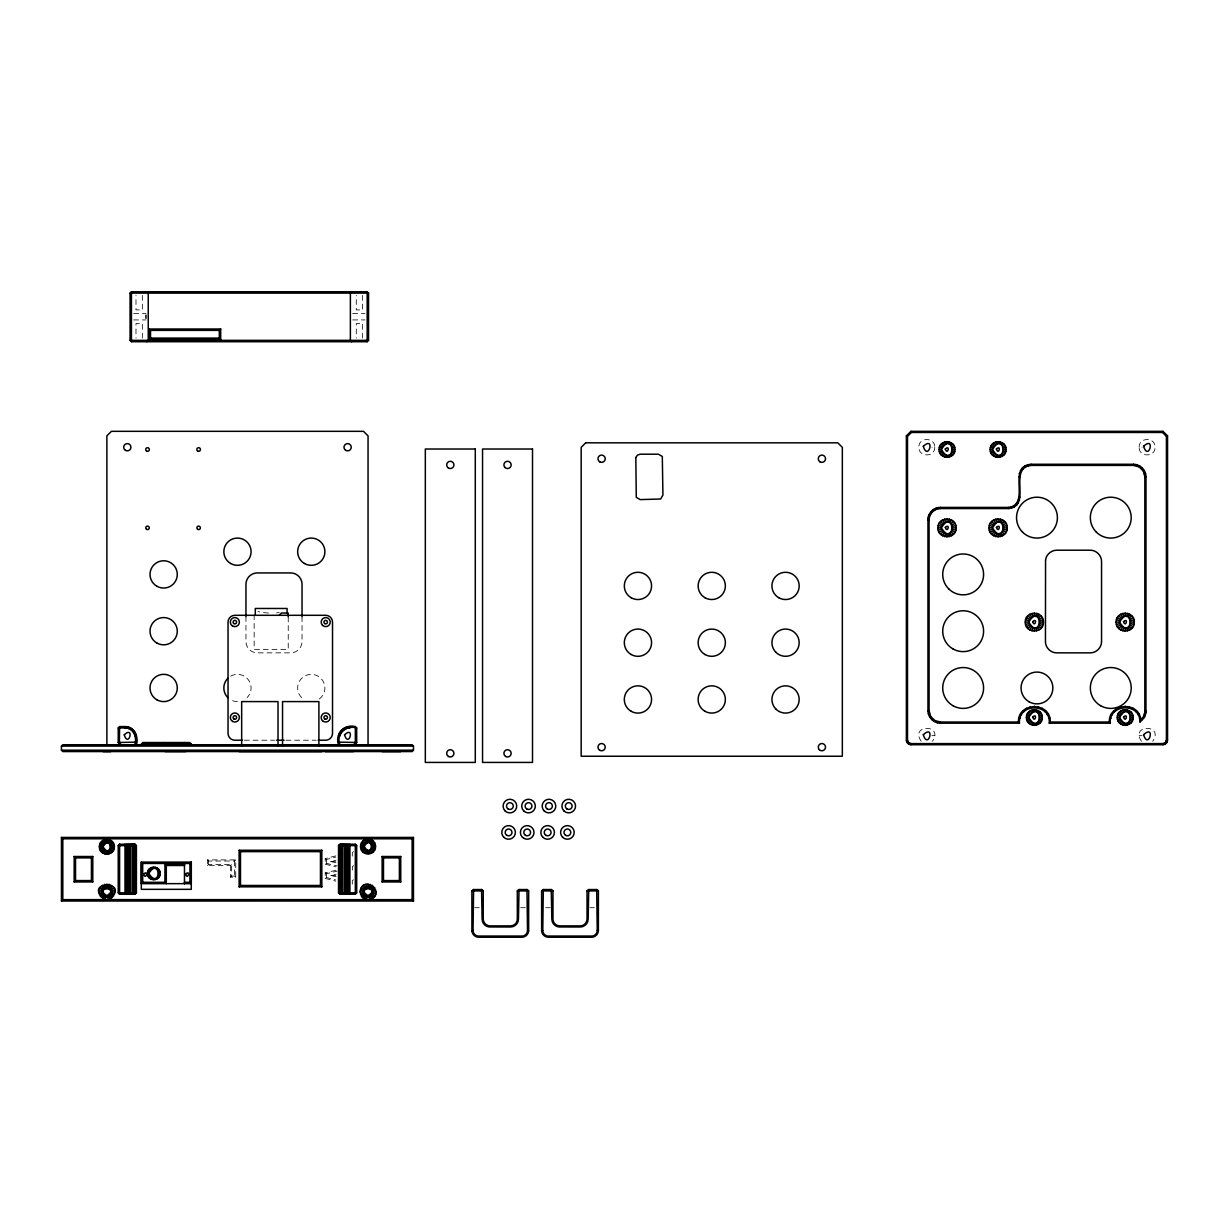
<?xml version="1.0" encoding="UTF-8"?>
<svg xmlns="http://www.w3.org/2000/svg" width="1229" height="1229" viewBox="0 0 1229 1229"><rect width="100%" height="100%" fill="white"/><g stroke="black" fill="none" stroke-linecap="round" stroke-linejoin="round"><path stroke-width="0.75" stroke-dasharray="5 3.75" d="M934.762 447.233C935.146 457.449 918.478 457.449 918.862 447.233C918.478 437.017 935.146 437.017 934.762 447.233L931.889 447.233M921.197 741.287C909.414 724.035 944.225 724.035 932.427 741.287M1139.16 447.233C1138.776 437.017 1155.444 437.017 1155.06 447.233C1155.444 457.449 1138.776 457.449 1139.16 447.233L1142.033 447.233M1141.495 741.287C1129.712 724.035 1164.508 724.035 1152.725 741.287M353.414 851.482L352.293 852.926L352.293 856.306L353.414 857.212M207.455 865.631L208.592 864.494L231.62 864.494L231.62 876.062L230.484 877.199L235.722 877.199L235.722 859.901L207.455 859.901L207.455 865.631L230.484 865.631L231.62 864.494M207.455 859.901L208.592 861.037L234.585 861.037L235.722 859.901M353.491 865.677L352.354 866.583L352.354 870.531L353.491 871.438M353.414 879.749L352.293 880.64L352.293 884.173L353.414 885.633M335.809 855.906L325.239 858.549L325.239 864.217L326.376 863.326L337.13 865.953M335.932 870.286L325.239 872.851L325.239 878.428L326.376 877.537L335.625 879.903M325.239 858.549L326.376 859.44L335.625 857.12M325.239 872.851L326.376 873.742L337.13 871.177M335.993 862.758L330.54 861.498L335.978 860.192M336.132 876.723L330.739 875.417L336.147 874.188M330.54 861.498L335.486 861.483M133.608 313.564L145.974 313.564M352.646 313.564L365.013 313.564M133.608 319.924L145.974 319.924M352.646 319.924L365.013 319.924M931.889 735.664L934.762 735.664M1139.16 735.664L1142.033 735.664M244.325 740.211L274.605 740.211M285.958 740.211L316.237 740.211M231.62 876.062L234.585 876.062L235.722 877.199M474.717 907.709L479.218 907.709M520.666 907.709L525.321 907.709M545.645 907.709L550.146 907.709M589.859 907.709L594.36 907.709M330.739 875.417L335.717 875.447M325.239 864.217L335.932 866.829M325.239 878.428L335.809 881.132M362.632 295.39L362.632 309.923L356.272 309.923L356.272 295.39M362.632 338.083L362.632 323.55L356.272 323.55L356.272 338.083M326.376 859.44L326.376 863.326M326.376 873.742L326.376 877.537M302.042 616.712L302.042 641.507A11.353 11.353 0 0 1 290.689 652.86L257.307 652.86A11.353 11.353 0 0 1 245.954 641.507L245.954 616.712M288.231 616.85L288.231 649.358L254.157 649.358L254.157 615.299M234.585 861.037L234.585 876.062M230.484 865.631L230.484 877.199M208.592 861.037L208.592 864.494M142.349 295.39L142.349 309.923L135.989 309.923L135.989 295.39M142.349 338.083L142.349 323.55L135.989 323.55L135.989 338.083M279.213 612.534A58.301 58.301 0 0 1 276.556 612.841M268.506 613.025A58.301 58.301 0 0 1 257.89 611.55M301.643 697.611A13.627 13.627 0 0 1 302.518 677.532A13.627 13.627 0 0 1 322.428 680.159A13.627 13.627 0 0 1 318.081 699.777M230.653 676.165A13.627 13.627 0 0 1 247.09 697.611M237.458 701.59A13.627 13.627 0 0 1 230.653 699.777"/><path stroke-width="1.5" d="M141.32 883.651L141.32 862.082L191.278 862.082L191.278 883.651L141.32 883.651L142.687 882.299L142.687 863.449L141.32 862.082L141.32 889.335L191.278 889.335L191.278 862.082L189.927 863.449L142.687 863.449M184.473 864.125L184.473 865.493L166.299 865.493L164.932 864.125L184.473 864.125L184.473 883.651L184.473 882.299L189.927 882.299L191.278 883.651M184.473 743.898L191.278 743.898L191.278 744.805L189.927 742.531L142.687 742.531L141.32 744.805L141.32 743.898L184.473 743.898L184.473 742.531M473.595 889.55L473.042 930.783A5.669 5.669 0 0 0 477.989 936.052L522.571 936.052A5.669 5.669 0 0 0 527.518 930.783L526.964 889.55M528.654 930.86L528.67 890.917L527.302 889.55L518.684 889.55L517.317 890.917L517.317 919.077A6.821 6.821 0 0 1 510.496 925.883L490.064 925.883A6.821 6.821 0 0 1 483.243 919.077L483.243 890.917L481.891 889.55L473.257 889.55L471.89 890.917L471.905 930.86A6.821 6.821 0 0 0 478.711 937.235L521.864 937.235A6.821 6.821 0 0 0 528.654 930.86L527.518 930.43M543.31 889.55L542.772 930.783A5.669 5.669 0 0 0 547.719 936.052L592.286 936.052A5.669 5.669 0 0 0 597.248 930.783L596.695 889.55M598.385 930.86L598.4 890.917L597.033 889.55L588.399 889.55L587.032 890.917L587.032 919.077A6.821 6.821 0 0 1 580.226 925.883L559.779 925.883A6.821 6.821 0 0 1 552.973 919.077L552.973 890.917L551.606 889.55L542.972 889.55L541.62 890.917L541.636 930.86A6.821 6.821 0 0 0 548.426 937.235L591.579 937.235A6.821 6.821 0 0 0 598.385 930.86L597.248 930.43M1139.944 721.976L1143.538 716.507L1144.829 712.19L1144.844 476.76L1143.323 471.076L1139.16 466.928L1133.476 465.407L1031.285 465.407C1007.181 467.85 1032.667 506.102 1008.579 508.545L940.446 508.545C934.378 508.422 928.955 513.845 929.078 519.913L929.078 710.685L930.599 716.353L934.762 720.517L940.446 722.037L1018.457 722.037L1019.455 723.174C1017.796 702.819 1050.918 702.819 1049.259 723.174L1110.294 723.174C1108.512 703.618 1140.451 702.343 1139.944 721.976L1144.537 717.06L1145.966 712.282L1145.981 476.683C1145.996 470.046 1140.189 464.239 1133.553 464.27L1031.208 464.27C1006.121 466.052 1031.515 504.274 1008.502 507.423L940.4 507.423C933.748 507.3 927.818 513.215 927.956 519.867L927.956 710.761C927.926 717.383 933.733 723.19 940.369 723.174L1019.455 723.174M125.035 726.585L119.597 726.585L119.367 744.743L118.23 742.47L118.23 727.937L125.005 727.937L125.035 726.585C134.099 726.354 139.015 736.77 136.404 744.743M125.005 894.205L125.005 844.246M349.912 844.246L349.912 894.205M910.919 744.743L1163.003 744.743L1166.213 743.422L1167.55 740.211L1167.55 435.88L1163.003 431.333L910.919 431.333L906.372 435.88L906.372 740.211L907.709 743.422L910.919 744.743L910.996 743.606L1162.926 743.606L1165.415 742.608L1166.413 740.135L1166.413 436.341L1162.542 432.47L911.38 432.47L907.509 436.341L907.509 740.135L908.508 742.608L910.996 743.606M940.369 723.174L940.446 722.037M1133.476 465.407L1133.553 464.27M125.005 727.937L126.188 728.014L126.341 726.646M126.188 894.205L126.188 844.246M348.729 844.246L348.729 894.205M99.38 846.781C98.996 837.149 114.727 837.133 114.374 846.766C114.743 856.383 99.027 856.398 99.38 846.781L103.006 846.781C112.423 831.925 112.453 861.606 103.006 846.781M413.466 837.425L412.114 838.792L412.114 899.659L413.466 901.026L412.114 899.659L104.818 899.613C81.099 880.241 132.64 880.241 108.935 899.613L106.877 895.68C92.467 886.539 121.272 886.539 106.877 895.68L104.818 899.613L62.817 899.659L61.45 901.026L61.45 837.425L413.466 837.425L413.466 901.026L61.45 901.026M147.465 873.435C147.157 865.247 160.507 865.247 160.2 873.435C160.507 881.623 147.157 881.623 147.465 873.435L148.832 873.435C161.03 892.638 161.03 854.232 148.832 873.435M360.558 846.504C360.189 836.872 375.905 836.872 375.536 846.504C375.905 856.137 360.189 856.137 360.558 846.504L364.183 846.504C373.616 831.664 373.601 861.345 364.183 846.504M360.097 891.931C362.171 873.635 387.243 892.884 370.098 899.613L368.055 895.68C353.645 886.539 382.449 886.539 368.055 895.68L365.996 899.613L362.432 897.554L360.097 891.931L364.306 891.931M939.079 449.507C938.695 439.291 955.363 439.291 954.979 449.507C955.363 459.707 938.695 459.707 939.079 449.507L941.353 449.507C955.21 427.677 955.21 471.321 941.353 449.507M937.942 527.856C937.497 516.18 956.546 516.18 956.116 527.856C956.546 539.531 937.497 539.531 937.942 527.856L941.353 527.856C955.21 506.041 955.21 549.686 941.353 527.856M990.175 449.507C989.791 439.291 1006.459 439.291 1006.075 449.507C1006.459 459.707 989.791 459.707 990.175 449.507L992.448 449.507C1006.305 427.677 1006.305 471.321 992.448 449.507M989.038 527.856C988.608 516.18 1007.657 516.18 1007.212 527.856C1007.657 539.531 988.608 539.531 989.038 527.856L992.448 527.856C1006.305 506.041 1006.305 549.686 992.448 527.856M1025.278 622.104C1024.832 610.444 1043.882 610.444 1043.436 622.104C1043.882 633.78 1024.832 633.78 1025.278 622.104L1028.688 622.104C1042.53 600.29 1042.53 643.935 1028.688 622.104M1018.457 722.037C1017.689 701.621 1051.025 701.621 1050.257 722.037L1049.259 723.174M1026.415 717.49C1026.031 707.289 1042.699 707.289 1042.315 717.49C1042.699 727.706 1026.031 727.706 1026.415 717.49L1028.688 717.49C1042.53 695.675 1042.53 739.32 1028.688 717.49M1116.116 622.104C1115.671 610.444 1134.736 610.444 1134.29 622.104C1134.736 633.78 1115.671 633.78 1116.116 622.104L1119.527 622.104C1133.384 600.29 1133.384 643.935 1119.527 622.104M1110.294 723.174L1109.311 722.037C1108.404 703.065 1139.145 700.807 1140.804 719.733M1117.253 717.49C1116.869 707.289 1133.537 707.289 1133.153 717.49C1133.537 727.706 1116.869 727.706 1117.253 717.49L1119.527 717.49C1133.384 695.675 1133.384 739.32 1119.527 717.49M119.367 845.598L119.597 844.246L135.036 844.246L136.404 845.598L136.404 892.838L135.036 894.205L119.597 894.205L118.23 892.838L118.23 845.598L119.597 844.246L120.888 845.598M127.34 894.205L127.34 844.246M347.592 844.246L347.592 894.205M118.23 742.47L136.404 742.147L135.036 744.743C136.696 738.368 134.668 729.657 127.34 728.198L127.632 726.877M104.941 854.017L105.878 850.499M107.86 843.033L108.797 839.53M366.104 853.74L367.041 850.238M369.053 842.771L369.99 839.269M104.818 899.613L105.909 895.557M107.845 888.321L108.935 884.25M152.181 879.595L152.534 878.259M155.131 868.611L155.484 867.275M365.996 899.613L367.072 895.557M369.023 888.321L370.098 884.25M944.963 457.188L945.562 454.991M948.496 444.022L949.08 441.825M944.671 536.627L945.562 533.34M948.496 522.371L949.372 519.084M909.737 744.59L910.044 743.484M996.074 457.188L996.658 454.991M999.592 444.022L1000.191 441.825M937.205 722.76L937.497 721.653M995.782 536.627L996.658 533.34M999.592 522.371L1000.483 519.084M1032.007 630.876L1032.882 627.589M1035.832 616.62L1036.708 613.332M1032.299 725.171L1032.882 722.975M1035.832 712.006L1036.416 709.809M1038.182 707.781L1038.474 706.675M1136.426 465.791L1136.717 464.685M1122.845 630.876L1123.736 627.589M1126.67 616.62L1127.561 613.332M1123.152 725.171L1123.736 722.975M1126.67 712.006L1127.254 709.809M1129.021 707.781L1129.313 706.675M338.528 744.743C334.549 733.851 344.673 723.727 355.335 726.585L356.687 727.937L356.687 742.47L355.55 744.743M355.335 726.585L355.335 742.147L354.029 744.743L356.687 742.47L338.528 742.147L339.88 744.743C335.701 733.744 346.455 724.772 356.687 727.937M128.446 894.205L128.446 844.246M346.486 844.246L346.486 894.205M128.446 728.52L128.891 727.23M519.022 889.55L518.454 919.092A7.927 7.927 0 0 1 510.542 927.004L489.065 926.958A7.942 7.942 0 0 1 482.106 919.092L481.553 889.55M588.737 889.55L588.169 919.092A7.927 7.927 0 0 1 580.257 927.004L558.796 926.958A7.942 7.942 0 0 1 551.836 919.092L551.268 889.55M1162.542 432.47L1163.003 431.333M129.506 894.205L129.506 844.246M345.41 844.246L345.41 894.205M129.506 728.966L130.105 727.737M130.52 894.205L130.52 844.246M344.397 844.246L344.397 894.205M103.128 853.264L104.941 850.115M108.797 843.417L110.61 840.283M364.306 853.003L366.119 849.854M369.975 843.171L371.788 840.021M102.898 898.814L105.003 895.188M108.751 888.69L110.84 885.049M150.645 878.95L151.336 877.767M156.329 869.103L157.02 867.92M364.076 898.814L366.181 895.188M369.929 888.69L372.018 885.049M943.058 456.389L944.195 454.423M949.863 444.591L951 442.624M942.489 535.721L944.195 532.771M949.863 522.939L951.569 519.99M994.153 456.389L995.29 454.423M1000.959 444.591L1002.096 442.624M993.585 535.721L995.29 532.771M1000.959 522.939L1002.664 519.99M908.646 744.144L909.214 743.146M934.194 721.5L934.762 720.517M1029.81 629.97L1031.515 627.02M1037.199 617.188L1038.904 614.239M1139.16 466.928L1139.729 465.929M1030.378 724.373L1031.515 722.406M1037.199 712.574L1038.336 710.608M1041.731 709.256L1042.315 708.273M1120.664 629.97L1122.369 627.02M1128.038 617.188L1129.743 614.239M1121.232 724.373L1122.369 722.406M1128.038 712.574L1129.174 710.608M1132.585 709.256L1133.153 708.273M131.457 894.205L132.317 892.838L132.317 845.598L131.457 844.246M343.459 844.246L342.614 845.598L342.614 892.838L343.459 894.205M130.52 729.519L131.242 728.367M132.317 894.205L133.285 892.838L133.285 845.598L132.317 844.246M342.599 844.246L341.631 845.598L341.631 892.838L342.599 894.205M133.085 894.205L134.161 892.838L134.161 845.598L133.085 844.246M341.831 844.246L340.771 845.598L340.771 892.838L341.831 894.205M131.457 730.195L132.317 729.135M133.746 894.205L134.913 892.838M341.17 844.246L340.003 845.598L340.003 892.838L341.17 894.205M134.314 894.205L135.543 892.838L135.543 845.598L134.314 844.246M340.617 844.246L339.373 845.598L339.373 892.838L340.617 894.205M134.744 894.205L136.035 892.838L136.035 845.598L134.744 844.246M340.172 844.246L338.881 845.598L338.881 892.838L340.172 894.205M101.577 852.081L104.142 849.5M109.596 844.031L112.162 841.466M362.755 851.805L365.32 849.239M370.774 843.785L373.355 841.204M130.074 293.116L131.442 291.765L367.179 291.765L368.546 293.116L368.546 340.356L367.179 341.723L131.442 341.723L130.074 340.356L130.074 293.116L368.546 293.116M146.881 341.723L148.248 340.356L148.248 293.116L146.881 291.765M149.155 339.45L150.522 338.083L219.33 338.083L220.698 339.45L220.698 329.003L149.155 329.003L149.155 339.45L220.698 339.45M149.155 329.003L150.522 330.371L219.33 330.371L220.698 329.003M351.74 291.765L350.373 293.116L350.373 340.356L351.74 341.723M61.45 746.111L62.817 744.743L412.114 744.743L413.466 746.111L413.466 750.197L412.114 751.564L62.817 751.564L61.45 750.197L61.45 746.111L413.466 746.111M118.23 727.937L119.597 726.585M279.137 615.299L281.41 613.025L288.231 613.025L288.231 616.85M92.789 881.946L91.422 880.578L91.422 857.873L92.789 856.505L74.17 856.505L74.17 881.946L92.789 881.946L92.789 856.505M74.17 881.946L75.537 880.578L75.537 857.873L74.17 856.505M101.254 897.554L104.219 894.589M109.519 889.289L112.5 886.309M149.323 877.936L150.307 876.968M157.373 869.902L158.341 868.934M239.117 886.831L240.485 885.464L320.462 885.464L321.829 886.831L321.829 850.268L239.117 850.268L239.117 886.831L321.829 886.831M239.117 850.268L240.485 851.636L320.462 851.636L321.829 850.268M356.687 892.838L355.335 894.205L339.88 894.205L338.528 892.838L338.528 845.598L339.88 844.246L355.335 844.246L356.687 845.598L356.687 892.838L338.528 892.838M400.746 881.946L399.394 880.578L399.394 857.873L400.746 856.505L382.127 856.505L382.127 881.946L400.746 881.946L400.746 856.505M362.432 897.554L365.397 894.589M370.697 889.289L373.662 886.309M382.127 881.946L383.494 880.578L383.494 857.873L382.127 856.505M941.399 455.129L943.012 453.516M951.046 445.482L952.644 443.884M992.51 455.129L994.107 453.516M1002.142 445.482L1003.74 443.884M940.6 534.277L943.012 531.865M951.046 523.846L953.443 521.434M991.695 534.277L994.107 531.865M1002.142 523.846L1004.554 521.434M1141.511 468.725L1142.325 467.911M907.709 743.422L908.508 742.608M931.597 719.518L932.412 718.704M1027.936 628.526L1030.348 626.129M1038.367 618.095L1040.779 615.683M1118.774 628.526L1121.186 626.129M1129.221 618.095L1131.632 615.683M1028.734 723.113L1030.348 721.515M1038.367 713.481L1039.98 711.868M1044.788 711.606L1045.602 710.792M1119.588 723.113L1121.186 721.515M1129.221 713.481L1130.818 711.868M1135.627 711.606L1136.441 710.792M132.317 730.963L133.285 729.995M133.085 731.823L134.161 730.978M133.746 732.776L134.913 732.054M100.379 850.529L103.528 848.701M110.211 844.83L113.36 843.017M361.556 850.253L364.706 848.44M371.388 844.584L374.538 842.756M99.995 895.91L103.62 893.806M110.118 890.057L113.759 887.968M148.31 876.615L149.508 875.939M158.157 870.931L159.355 870.255M940.139 453.486L942.105 452.349M951.937 446.665L953.904 445.528M991.25 453.486L993.216 452.349M1003.048 446.665L1005.015 445.528M939.156 532.403L942.105 530.698M951.937 525.013L954.887 523.308M990.251 532.403L993.216 530.698M1003.048 525.013L1005.998 523.308M361.157 895.91L364.798 893.806M371.296 890.057L374.937 887.968M1143.323 471.076L1144.307 470.507M1026.492 626.652L1029.441 624.947M1039.273 619.262L1042.223 617.572M929.616 716.937L930.599 716.353M906.987 742.47L907.97 741.901M1117.33 626.652L1120.28 624.947M1130.127 619.262L1133.077 617.572M1027.475 721.469L1029.441 720.332M1039.273 714.648L1041.24 713.511M1047.139 714.663L1048.122 714.08M1118.313 721.469L1120.28 720.332M1130.127 714.648L1132.093 713.511M1137.977 714.663L1138.976 714.08M134.314 733.79L135.543 733.191M1166.413 436.341L1167.55 435.88M134.744 734.85L136.035 734.404M99.641 848.717L103.144 847.78M110.595 845.767L114.113 844.83M360.804 848.44L364.322 847.503M371.772 845.506L375.291 844.569M939.355 451.565L941.537 450.966M952.506 448.032L954.703 447.448M990.451 451.565L992.648 450.966M1003.617 448.032L1005.798 447.448M1144.445 473.826L1145.551 473.518M938.249 530.206L941.537 529.33M952.506 526.381L955.809 525.505M989.345 530.206L992.648 529.33M1003.617 526.381L1006.904 525.505M1025.585 624.455L1028.873 623.579M1039.842 620.645L1043.129 619.754M147.68 875.079L149.001 874.725M158.664 872.144L159.985 871.791M99.196 893.99L103.251 892.899M110.487 890.964L114.543 889.873M1116.424 624.455L1119.711 623.579M1130.68 620.645L1133.983 619.754M928.371 713.911L929.477 713.619M906.526 741.379L907.632 741.087M360.374 893.99L364.429 892.899M371.665 890.964L375.721 889.873M1026.676 719.549L1028.873 718.965M1039.842 716.031L1042.038 715.432M1048.614 718.212L1049.72 717.92M1117.53 719.549L1119.711 718.965M1130.68 716.031L1132.877 715.432M1139.452 718.212L1140.558 717.92M135.036 735.848L136.404 735.664M1144.844 476.76L1145.981 476.683M927.956 710.761L929.078 710.685M906.372 740.211L907.509 740.135M371.911 846.504L375.536 846.504M130.074 340.356L368.546 340.356M952.705 449.507L954.979 449.507M1003.801 449.507L1006.075 449.507M952.705 527.856L956.116 527.856M1003.801 527.856L1007.212 527.856M1040.041 622.104L1043.436 622.104M1130.88 622.104L1134.29 622.104M1040.041 717.49L1042.315 717.49M1130.88 717.49L1133.153 717.49M1050.257 722.037L1109.311 722.037M242.42 740.211L234.862 740.211A6.821 6.821 0 0 1 228.041 733.39L228.041 622.104A6.821 6.821 0 0 1 234.862 615.299L325.7 615.299A6.821 6.821 0 0 1 332.521 622.104L332.521 733.39A6.821 6.821 0 0 1 325.7 740.211L318.127 740.211M276.494 740.211L284.068 740.211M61.45 750.197L413.466 750.197M103.006 751.61L110.733 751.61M164.932 751.549L185.825 751.564M239.117 751.61L321.829 751.61M325.239 751.58L353.491 751.58M382.127 751.61L400.746 751.61M61.45 837.425L62.817 838.792L412.114 838.792M118.23 845.598L136.404 845.598M356.687 845.598L338.528 845.598L339.88 845.644M110.733 846.766L114.374 846.766M75.537 857.873L91.422 857.873M383.494 857.873L399.394 857.873M158.833 873.435L160.2 873.435M75.537 880.578L91.422 880.578M383.494 880.578L399.394 880.578M142.687 882.299L164.932 882.299L166.299 883.651L166.299 865.493M471.89 890.917L483.243 890.917M517.317 890.917L528.67 890.917M541.62 890.917L552.973 890.917M587.032 890.917L598.4 890.917M98.919 891.931L103.128 891.931M110.625 891.931L114.819 891.931M371.788 891.931L375.997 891.931M118.23 892.838L136.404 892.838M473.042 930.43L471.905 930.86M542.772 930.43L541.636 930.86M1144.844 710.685L1145.981 710.685M927.956 519.867L929.078 519.913M1018.795 476.683L1019.932 476.76M1018.795 497.115L1019.932 497.192M1166.413 740.135L1167.55 740.211M1144.829 712.19L1145.966 712.282M928.049 518.285L929.185 518.423M338.528 735.664L339.88 735.848M126.188 728.014L127.34 728.198M1144.614 713.696L1145.72 713.941M990.451 447.448L992.648 448.032M1003.617 450.966L1005.798 451.565M939.355 447.448L941.537 448.032M952.506 450.966L954.703 451.565M1019.21 473.518L1020.316 473.826M1018.442 499.834L1019.548 500.142M989.345 525.505L992.648 526.381M1003.617 529.33L1006.904 530.206M928.371 516.672L929.477 516.963M938.249 525.505L941.537 526.381M952.506 529.33L955.809 530.206M1116.424 619.754L1119.711 620.645M1130.68 623.579L1133.983 624.455M1025.585 619.754L1028.873 620.645M1039.842 623.579L1043.129 624.455M1117.53 715.432L1119.711 716.031M1130.68 718.965L1132.877 719.549M1109.848 717.92L1110.955 718.212M1166.29 741.087L1167.396 741.379M1026.676 715.432L1028.873 716.031M1039.842 718.965L1042.038 719.549M1019.01 717.92L1020.116 718.212M360.804 844.569L364.322 845.506M371.772 847.503L375.291 848.44M360.374 889.873L364.429 890.964M371.665 892.899L375.721 893.99M99.626 844.83L103.144 845.767M110.595 847.764L114.113 848.701M147.68 871.791L149.001 872.144M158.664 874.725L159.985 875.079M99.196 889.873L103.251 890.964M110.487 892.899L114.543 893.99M338.881 734.404L340.172 734.85M1144.168 715.14L1145.244 715.539M906.372 435.88L907.509 436.341M928.894 515.12L929.954 515.566M339.373 733.191L340.617 733.79M1143.538 716.507L1144.537 717.06M991.25 445.528L993.216 446.665M1003.048 452.349L1005.015 453.486M1020.454 470.507L1021.453 471.076M940.139 445.528L942.105 446.665M951.937 452.349L953.904 453.486M1017.412 502.308L1018.411 502.876M990.251 523.308L993.216 525.013M1003.048 530.698L1005.998 532.403M1117.33 617.572L1120.28 619.262M1130.127 624.947L1133.077 626.652M929.616 513.661L930.599 514.229M939.156 523.308L942.105 525.013M951.937 530.698L954.887 532.403M1026.492 617.572L1029.441 619.262M1039.273 624.947L1042.223 626.652M1118.313 713.511L1120.28 714.648M1130.127 720.332L1132.093 721.469M1165.952 741.901L1166.936 742.47M1111.431 714.08L1112.429 714.663M1027.475 713.511L1029.441 714.648M1039.273 720.332L1041.24 721.469M1020.592 714.08L1021.576 714.663M361.556 842.756L364.706 844.569M371.388 848.44L374.538 850.253M361.157 887.968L364.798 890.057M371.296 893.806L374.937 895.91M100.379 843.033L103.528 844.845M110.211 848.701L113.36 850.514M148.31 870.255L149.508 870.931M158.157 875.939L159.355 876.615M99.995 887.968L103.62 890.057M110.118 893.806L113.759 895.91M340.003 732.054L341.17 732.776M1142.724 717.782L1143.631 718.473M930.522 512.309L931.428 513M340.771 730.978L341.831 731.823M341.631 729.995L342.599 730.963M1022.451 467.911L1023.25 468.725M992.51 443.884L994.107 445.482M1002.142 453.516L1003.74 455.129M1015.799 504.412L1016.598 505.227M1118.774 615.683L1121.186 618.095M1129.221 626.129L1131.632 628.526M941.399 443.884L943.012 445.482M951.046 453.516L952.644 455.129M991.695 521.434L994.107 523.846M1002.142 531.865L1004.554 534.277M1141.726 718.934L1142.54 719.733M1165.415 742.608L1166.213 743.422M931.613 511.08L932.412 511.878M940.6 521.434L943.012 523.846M951.046 531.865L953.443 534.277M1027.936 615.683L1030.348 618.095M1038.367 626.129L1040.779 628.526M1119.588 711.868L1121.186 713.481M1129.221 721.515L1130.818 723.113M1113.966 710.792L1114.764 711.606M1028.734 711.868L1030.348 713.481M1038.367 721.515L1039.98 723.113M1023.112 710.792L1023.926 711.606M362.755 841.204L365.32 843.77M370.774 849.239L373.355 851.805M362.432 886.309L365.397 889.289M370.697 894.589L373.662 897.554M164.932 742.531L166.299 743.898M149.323 868.934L150.307 869.902M157.373 876.968L158.341 877.936M101.561 841.481L104.142 844.046M109.611 849.5L112.177 852.066M101.254 886.309L104.219 889.289M109.519 894.589L112.5 897.554M354.029 892.838L355.335 894.205L355.335 844.246L355.55 845.598M133.746 844.246L134.913 845.598M342.614 729.135L343.459 730.195M932.842 509.989L933.533 510.895M343.674 728.367L344.397 729.519M1120.664 614.239L1122.369 617.188M1128.038 627.02L1129.743 629.97M1025.032 465.929L1025.601 466.928M994.153 442.624L995.29 444.591M1000.959 454.423L1002.096 456.389M1164.708 743.146L1165.276 744.144M1013.679 506.041L1014.248 507.024M1121.232 710.608L1122.369 712.574M1128.038 722.406L1129.174 724.373M1117.253 708.273L1117.822 709.256M993.585 519.99L995.29 522.939M1000.959 532.771L1002.664 535.721M943.058 442.624L944.195 444.591M949.863 454.423L951 456.389M1029.81 614.239L1031.515 617.188M1037.199 627.02L1038.904 629.97M942.489 519.99L944.195 522.939M949.863 532.771L951.569 535.721M934.194 509.083L934.762 510.081M1030.378 710.608L1031.515 712.574M1037.199 722.406L1038.336 724.373M1026.415 708.273L1026.983 709.256M364.306 840.021L366.119 843.155M369.975 849.854L371.788 853.003M364.076 885.049L366.181 888.69M369.929 895.188L372.018 898.814M150.645 867.92L151.336 869.103M156.329 877.767L157.02 878.95M103.113 840.283L104.941 843.432M108.813 850.115L110.625 853.264M102.898 885.049L105.003 888.69M108.751 895.188L110.84 898.814M119.597 742.147L120.888 744.743M344.811 727.737L345.41 728.966M910.919 431.333L911.38 432.47M935.653 508.36L936.099 509.421M346.025 727.23L346.486 728.52M366.104 839.269L367.056 842.771M369.038 850.238L369.99 853.74M104.926 839.53L105.863 843.048M107.875 850.499L108.813 854.001M1163.894 743.484L1164.186 744.59M1122.845 613.332L1123.736 616.62M1126.67 627.589L1127.561 630.876M1123.152 709.809L1123.736 712.006M1126.67 722.975L1127.254 725.171M1121.094 706.675L1121.386 707.781M1028.043 464.685L1028.35 465.791M996.074 441.825L996.658 444.022M999.592 454.991L1000.191 457.188M1011.221 507.055L1011.513 508.161M1032.007 613.332L1032.882 616.62M1035.832 627.589L1036.708 630.876M995.782 519.084L996.658 522.371M999.592 533.34L1000.483 536.627M1032.299 709.809L1032.882 712.006M1035.832 722.975L1036.416 725.171M1030.24 706.675L1030.547 707.781M944.963 441.825L945.562 444.022M948.496 454.991L949.08 457.188M944.671 519.084L945.562 522.371M948.496 533.34L949.372 536.627M937.205 507.838L937.497 508.944M365.996 884.25L367.072 888.321M369.023 895.557L370.098 899.613M152.181 867.275L152.534 868.611M155.131 878.259L155.484 879.595M104.818 884.25L105.909 888.321M107.845 895.557L108.935 899.613M347.285 726.877L347.592 728.198M119.367 892.838L119.597 894.205L119.597 844.246M938.802 507.516L938.956 508.652M348.575 726.646L348.729 728.014M1162.926 743.606L1163.003 744.743M1031.208 464.27L1031.285 465.407M1008.502 507.423L1008.579 508.545M940.4 507.423L940.446 508.545M349.881 726.585L349.912 727.937M368.055 839.008L368.055 842.648M368.039 850.36L368.055 854.001M106.862 839.269L106.862 842.91M106.877 850.637L106.877 854.263M1125.196 613.025L1125.196 616.436M1125.196 627.789L1125.196 631.199M1125.196 706.137L1125.196 707.289M1125.196 709.548L1125.196 711.821M1125.196 723.174L1125.196 725.448M1034.357 613.025L1034.357 616.436M1034.357 627.789L1034.357 631.199M1034.357 706.137L1034.357 707.289M1034.357 709.548L1034.357 711.821M1034.357 723.174L1034.357 725.448M998.132 441.549L998.132 443.823M998.132 455.176L998.132 457.449M998.132 518.776L998.132 522.187M998.132 533.54L998.132 536.935M947.021 441.549L947.021 443.823M947.021 455.176L947.021 457.449M947.021 518.776L947.021 522.187M947.021 533.54L947.021 536.935M368.055 744.743L368.055 435.88L363.507 431.333L111.409 431.333L106.877 435.88L106.877 744.743M368.055 883.989L368.055 888.183M367.179 291.765L367.179 341.723M320.462 851.636L320.462 885.464M318.895 746.003L318.895 701.59L282.547 701.59L282.547 746.003M302.042 616.712L302.042 584.282A11.353 11.353 0 0 0 290.689 572.929L257.307 572.929A11.353 11.353 0 0 0 245.954 584.282L245.954 616.712M287.094 613.025L287.094 608.478L255.294 608.478L255.294 615.299M278.015 746.003L278.015 701.59L241.667 701.59L241.667 746.003M240.485 851.636L240.485 885.464M219.33 330.371L219.33 338.083M189.927 863.449L189.927 882.299M164.932 864.125L164.932 882.299M153.84 867.059L153.84 868.442M153.84 878.428L153.84 879.81M150.522 330.371L150.522 338.083M145.974 315.146L145.974 318.326M135.036 844.246L135.036 894.205M131.442 291.765L131.442 341.723M106.877 883.989L106.877 888.183M62.817 838.792L62.817 899.659M227.826 697.611A13.627 13.627 0 0 1 227.826 678.331M1045.556 560.086L1045.449 641.507C1045.326 647.575 1050.734 652.998 1056.802 652.86L1090.2 652.86C1096.268 652.998 1101.676 647.575 1101.553 641.507L1101.553 561.561C1101.676 555.493 1096.268 550.085 1090.2 550.208L1056.802 550.208C1051.271 550.131 1046.186 554.586 1045.556 560.086M124.237 734.834C128.569 748.645 134.898 725.049 124.237 734.834M143.532 874.096C145.759 881.039 148.939 869.21 143.532 874.096M185.548 874.096C187.776 881.039 190.956 869.21 185.548 874.096M344.535 734.834C348.867 748.645 355.196 725.049 344.535 734.834M635.823 457.557L636.269 497.33L640.201 499.604L660.649 499.005L662.923 495.072L662.308 456.451L658.375 454.192L640.201 454.192L637.436 455.129L635.823 457.557M923.302 446.296C928.248 462.073 935.484 435.097 923.302 446.296M945.27 449.031C947.498 455.974 950.662 444.13 945.27 449.031M945.331 527.41C947.482 534.108 950.539 522.678 945.331 527.41M923.302 734.727C928.248 750.504 935.484 723.528 923.302 734.727M996.366 449.031C998.593 455.974 1001.773 444.13 996.366 449.031M996.427 527.41C998.578 534.108 1001.65 522.678 996.427 527.41M1032.667 621.659C1034.818 628.357 1037.875 616.927 1032.667 621.659M1032.667 717.045C1034.818 723.743 1037.875 712.313 1032.667 717.045M1143.6 446.296C1148.547 462.073 1155.782 435.097 1143.6 446.296M1123.506 621.659C1125.656 628.357 1128.714 616.927 1123.506 621.659M1123.506 717.045C1125.656 723.743 1128.714 712.313 1123.506 717.045M1143.6 734.727C1148.547 750.504 1155.782 723.528 1143.6 734.727M585.695 442.824L581.163 447.371L581.163 756.234L842.341 756.234L842.341 447.371L837.794 442.824L585.695 442.824M475.285 449.015L425.326 449.015L425.326 762.426L475.285 762.426L475.285 449.015M532.51 449.015L482.551 449.015L482.551 762.426L532.51 762.426L532.51 449.015M948.696 588.86A20.447 20.447 0 0 0 982.893 579.704A20.447 20.447 0 0 0 957.867 554.663A20.447 20.447 0 0 0 948.696 588.86M952.936 648.897A20.447 20.447 0 0 0 983.584 631.199A20.447 20.447 0 0 0 952.936 613.486A20.447 20.447 0 0 0 952.936 648.897M952.936 705.676A20.447 20.447 0 0 0 983.584 687.963A20.447 20.447 0 0 0 952.936 670.266A20.447 20.447 0 0 0 952.936 705.676M1029.011 701.744A15.9 15.9 0 0 0 1052.854 687.963A15.9 15.9 0 0 0 1029.011 674.199A15.9 15.9 0 0 0 1029.011 701.744M1100.554 705.676A20.447 20.447 0 0 0 1131.218 687.963A20.447 20.447 0 0 0 1100.554 670.266A20.447 20.447 0 0 0 1100.554 705.676M1096.314 532.096A20.447 20.447 0 0 0 1130.511 522.924A20.447 20.447 0 0 0 1105.486 497.899A20.447 20.447 0 0 0 1096.314 532.096M1022.513 532.096A20.447 20.447 0 0 0 1056.71 522.924A20.447 20.447 0 0 0 1031.669 497.899A20.447 20.447 0 0 0 1022.513 532.096M448.493 468.065A3.641 3.641 0 0 0 453.931 464.915A3.641 3.641 0 0 0 448.493 461.766A3.641 3.641 0 0 0 448.493 468.065M448.493 756.496A3.641 3.641 0 0 0 453.931 753.346A3.641 3.641 0 0 0 448.493 750.197A3.641 3.641 0 0 0 448.493 756.496M562.59 837.241A6.821 6.821 0 0 0 573.989 834.184A6.821 6.821 0 0 0 565.632 825.842A6.821 6.821 0 0 0 562.59 837.241M565.693 835.367A3.41 3.41 0 0 0 570.809 832.417A3.41 3.41 0 0 0 565.693 829.467A3.41 3.41 0 0 0 565.693 835.367M542.819 837.241A6.821 6.821 0 0 0 554.218 834.184A6.821 6.821 0 0 0 545.876 825.842A6.821 6.821 0 0 0 542.819 837.241M545.937 835.367A3.41 3.41 0 0 0 551.053 832.417A3.41 3.41 0 0 0 545.937 829.467A3.41 3.41 0 0 0 545.937 835.367M523.8 838.316A6.821 6.821 0 0 0 534.016 832.417A6.821 6.821 0 0 0 523.8 826.518A6.821 6.821 0 0 0 523.8 838.316M525.505 835.367A3.41 3.41 0 0 0 530.605 832.417A3.41 3.41 0 0 0 525.505 829.467A3.41 3.41 0 0 0 525.505 835.367M503.767 837.241A6.821 6.821 0 0 0 515.166 834.184A6.821 6.821 0 0 0 506.824 825.842A6.821 6.821 0 0 0 503.767 837.241M506.87 835.367A3.41 3.41 0 0 0 511.986 832.417A3.41 3.41 0 0 0 506.87 829.467A3.41 3.41 0 0 0 506.87 835.367M563.911 810.894A6.821 6.821 0 0 0 575.31 807.837A6.821 6.821 0 0 0 566.968 799.495A6.821 6.821 0 0 0 563.911 810.894M567.03 809.02A3.41 3.41 0 0 0 572.13 806.07A3.41 3.41 0 0 0 567.03 803.121A3.41 3.41 0 0 0 567.03 809.02M544.155 810.894A6.821 6.821 0 0 0 555.554 807.837A6.821 6.821 0 0 0 547.212 799.495A6.821 6.821 0 0 0 544.155 810.894M547.258 809.02A3.41 3.41 0 0 0 552.374 806.07A3.41 3.41 0 0 0 547.258 803.121A3.41 3.41 0 0 0 547.258 809.02M523.708 810.894A6.821 6.821 0 0 0 535.107 807.837A6.821 6.821 0 0 0 526.765 799.495A6.821 6.821 0 0 0 523.708 810.894M526.826 809.02A3.41 3.41 0 0 0 531.942 806.07A3.41 3.41 0 0 0 526.826 803.121A3.41 3.41 0 0 0 526.826 809.02M505.088 810.894A6.821 6.821 0 0 0 516.487 807.837A6.821 6.821 0 0 0 508.145 799.495A6.821 6.821 0 0 0 505.088 810.894M508.207 809.02A3.41 3.41 0 0 0 513.307 806.07A3.41 3.41 0 0 0 508.207 803.121A3.41 3.41 0 0 0 508.207 809.02M599.783 461.874A3.641 3.641 0 0 0 605.236 458.724A3.641 3.641 0 0 0 599.783 455.575A3.641 3.641 0 0 0 599.783 461.874M820.081 461.874A3.641 3.641 0 0 0 825.535 458.724A3.641 3.641 0 0 0 820.081 455.575A3.641 3.641 0 0 0 820.081 461.874M599.783 750.304A3.641 3.641 0 0 0 605.236 747.155A3.641 3.641 0 0 0 599.783 744.006A3.641 3.641 0 0 0 599.783 750.304M819.328 749.721A3.641 3.641 0 0 0 825.412 748.092A3.641 3.641 0 0 0 820.957 743.653A3.641 3.641 0 0 0 819.328 749.721M631.122 597.709A13.627 13.627 0 0 0 651.57 585.91A13.627 13.627 0 0 0 631.122 574.112A13.627 13.627 0 0 0 631.122 597.709M631.122 654.489A13.627 13.627 0 0 0 651.57 642.69A13.627 13.627 0 0 0 631.122 630.892A13.627 13.627 0 0 0 631.122 654.489M631.122 711.268A13.627 13.627 0 0 0 651.57 699.47A13.627 13.627 0 0 0 631.122 687.656A13.627 13.627 0 0 0 631.122 711.268M775.929 709.102A13.627 13.627 0 0 0 798.712 702.988A13.627 13.627 0 0 0 782.028 686.304A13.627 13.627 0 0 0 775.929 709.102M775.929 652.322A13.627 13.627 0 0 0 798.712 646.208A13.627 13.627 0 0 0 782.028 629.525A13.627 13.627 0 0 0 775.929 652.322M778.74 597.709A13.627 13.627 0 0 0 799.188 585.91A13.627 13.627 0 0 0 778.74 574.112A13.627 13.627 0 0 0 778.74 597.709M704.939 597.709A13.627 13.627 0 0 0 725.371 585.91A13.627 13.627 0 0 0 704.939 574.112A13.627 13.627 0 0 0 704.939 597.709M704.939 654.489A13.627 13.627 0 0 0 725.371 642.69A13.627 13.627 0 0 0 704.939 630.892A13.627 13.627 0 0 0 704.939 654.489M704.939 711.268A13.627 13.627 0 0 0 725.371 699.47A13.627 13.627 0 0 0 704.939 687.656A13.627 13.627 0 0 0 704.939 711.268M504.965 467.481A3.641 3.641 0 0 0 511.049 465.852A3.641 3.641 0 0 0 506.594 461.397A3.641 3.641 0 0 0 504.965 467.481M505.718 756.496A3.641 3.641 0 0 0 511.172 753.346A3.641 3.641 0 0 0 505.718 750.197A3.641 3.641 0 0 0 505.718 756.496M232.588 626.037A4.547 4.547 0 0 0 239.394 622.104A4.547 4.547 0 0 0 232.588 618.172A4.547 4.547 0 0 0 232.588 626.037M322.49 625.315A4.547 4.547 0 0 0 330.094 623.287A4.547 4.547 0 0 0 324.533 617.726A4.547 4.547 0 0 0 322.49 625.315M232.588 721.423A4.547 4.547 0 0 0 239.394 717.49A4.547 4.547 0 0 0 232.588 713.557A4.547 4.547 0 0 0 232.588 721.423M322.49 720.701A4.547 4.547 0 0 0 330.094 718.673A4.547 4.547 0 0 0 324.533 713.112A4.547 4.547 0 0 0 322.49 720.701M125.496 450.382A3.641 3.641 0 0 0 130.95 447.233A3.641 3.641 0 0 0 125.496 444.084A3.641 3.641 0 0 0 125.496 450.382M345.795 450.382A3.641 3.641 0 0 0 351.248 447.233A3.641 3.641 0 0 0 345.795 444.084A3.641 3.641 0 0 0 345.795 450.382M146.62 451.074A1.813 1.813 0 0 0 149.339 449.507A1.813 1.813 0 0 0 146.62 447.924A1.813 1.813 0 0 0 146.62 451.074M197.715 451.074A1.813 1.813 0 0 0 200.435 449.507A1.813 1.813 0 0 0 197.715 447.924A1.813 1.813 0 0 0 197.715 451.074M156.836 586.218A13.627 13.627 0 0 0 177.283 574.419A13.627 13.627 0 0 0 156.836 562.605A13.627 13.627 0 0 0 156.836 586.218M156.836 642.997A13.627 13.627 0 0 0 177.283 631.199A13.627 13.627 0 0 0 156.836 619.385A13.627 13.627 0 0 0 156.836 642.997M156.836 699.777A13.627 13.627 0 0 0 177.283 687.963A13.627 13.627 0 0 0 156.836 676.165A13.627 13.627 0 0 0 156.836 699.777M304.454 563.496A13.627 13.627 0 0 0 324.902 551.698A13.627 13.627 0 0 0 304.454 539.9A13.627 13.627 0 0 0 304.454 563.496M230.653 563.496A13.627 13.627 0 0 0 251.085 551.698A13.627 13.627 0 0 0 230.653 539.9A13.627 13.627 0 0 0 230.653 563.496M197.746 529.376A1.751 1.751 0 0 0 200.373 527.856A1.751 1.751 0 0 0 197.746 526.335A1.751 1.751 0 0 0 197.746 529.376M146.65 529.376A1.751 1.751 0 0 0 149.277 527.856A1.751 1.751 0 0 0 146.65 526.335A1.751 1.751 0 0 0 146.65 529.376M324.825 623.625A1.751 1.751 0 0 0 327.452 622.104A1.751 1.751 0 0 0 324.825 620.584A1.751 1.751 0 0 0 324.825 623.625M233.986 623.625A1.751 1.751 0 0 0 236.613 622.104A1.751 1.751 0 0 0 233.986 620.584A1.751 1.751 0 0 0 233.986 623.625M233.986 719.011A1.751 1.751 0 0 0 236.613 717.49A1.751 1.751 0 0 0 233.986 715.969A1.751 1.751 0 0 0 233.986 719.011M324.825 719.011A1.751 1.751 0 0 0 327.452 717.49A1.751 1.751 0 0 0 324.825 715.969A1.751 1.751 0 0 0 324.825 719.011"/></g></svg>
